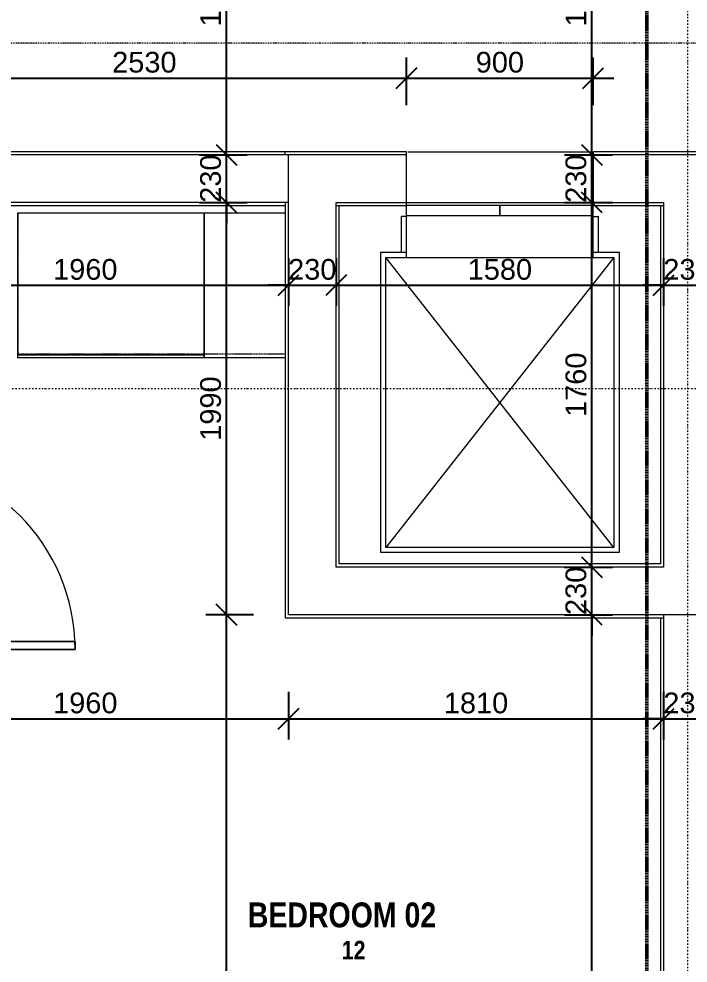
# Model space of a CAD drawing. Header units: millimetres. Extents: x -21051 to 202668, y -15646 to 13691.
# Drawn here: x 60262 to 63490, y -6280 to -1721 of the extents above; entities that cross this region are included whole.
import ezdxf

# ---------------------------------------------------------------- set-up
doc = ezdxf.new("R2010")
doc.units = ezdxf.units.MM
for name, pattern in [('Dash dot', [15.875, 6.35, -4.7625, 0, -4.7625]), ('TD_Callout Boundary', [4, 2, -2]), ('TD_Dash', [4, 2, -2]), ('TD_Level Line', [8, 4, -2, 0, -2])]:
    doc.linetypes.add(name, pattern=pattern)
for name, color, linetype, lineweight in [('A-ANNO-DIMS', 211, 'Continuous', 9), ('A-ANNO-SYMB', 150, 'Continuous', 9), ('A-AREA-IDEN', 2, 'Continuous', 9), ('A-DETL-MBND', 5, 'Continuous', 5), ('A-DOOR', 31, 'Continuous', 5), ('A-DOOR-FRAM', 31, 'Continuous', 5), ('A-FLOR', 192, 'Continuous', 5), ('A-WALL', 113, 'Continuous', 5), ('G-ANNO-SYMB', 111, 'Continuous', 9), ('I-WALL', 2, 'Continuous', 5), ('Q-CASE', 31, 'Continuous', 5), ('Q-CASE-HDLN', 31, 'TD_Dash', 5), ('S-GRID', 1, 'Continuous', 9)]:
    doc.layers.add(name, color=color, linetype=linetype, lineweight=lineweight)
doc.layers.get('0').off()
doc.styles.add('Arial Narrow_B', font='ARIALNB.TTF', dxfattribs={"height": 90})
doc.styles.add('Arial Narrow_B_1', font='ARIALNB.TTF', dxfattribs={"height": 120})
doc.styles.add('Arial_3', font='arial.ttf', dxfattribs={"height": 100})
doc.dimstyles.new('Arial_1_0', dxfattribs={"dimscale": 304.8, "dimtxt": 102.02594, "dimasz": 0.328084, "dimexe": 0.328084, "dimexo": 0.0625, "dimgap": 0.082021, "dimtad": 1, "dimdec": 0, "dimzin": 0, "dimdsep": 46, "dimtxsty": 'Arial_3', "dimblk1": 'OBLIQUE', "dimblk2": 'OBLIQUE', "dimsah": 1, "dimcen": 0.09, "dimdle": 0.328084, "dimazin": 0, "dimtfac": 1, "dimtdec": 4, "dimtix": 1, "dimtmove": 0, "dimatfit": 3, "dimfxl": 0.492126, "dimfxlon": 1, "dimtvp": 1, "dimtolj": 1, "dimtzin": 0, "dimarcsym": 2})

# ---------------------------------------------------------------- blocks, each defined once
blk = doc.blocks.new('Lift Assembly - 8 Person-1265680-01_First floor')
at = {"layer": 'A-DETL-MBND'}
for p, q in [((-825, 1805), (325, 1805)), ((-825, 355), (-825, 1805)), ((-800, 1780), (300, 1780)), ((-800, 380), (-800, 1780)), ((-800, 380), (300, 1780)), ((-800, 1780), (300, 380)), ((300, 1780), (300, 380)), ((325, 1805), (325, 355)), ((300, 380), (-800, 380)), ((-700, 380), (-700, 183)), ((200, 380), (200, 183)), ((-700, 355), (-825, 355)), ((-725, 355), (-725, 183)), ((325, 355), (200, 355)), ((225, 355), (225, 183)), ((-700, 183), (-725, 183)), ((200, 183), (225, 183)), ((-700, 180), (-251, 180)), ((-700, 180), (-700, 130)), ((-251, 180), (-251, 130)), ((-249, 180), (200, 180)), ((-249, 180), (-249, 130)), ((200, 180), (200, 130))]:
    blk.add_line(p, q, dxfattribs=at)
blk = doc.blocks.new('CAS_Casework - 1 Primary  __ Bedroom-1172053-01_First floor')
at = {"layer": 'Q-CASE'}
for p, q in [((-150.7, 600), (240.1, 600)), ((-150.7, -100), (-150.7, 600)), ((240.1, -100), (-150.7, -100))]:
    blk.add_line(p, q, dxfattribs=at)
at = {"layer": 'Q-CASE-HDLN'}
for p, q in [((-150.7, 600), (-150.7, -80)), ((-150.7, -80), (240.1, -80))]:
    blk.add_line(p, q, dxfattribs=at)
blk = doc.blocks.new('CAS_Casework - 1 Primary  __ Bedroom-1172056-01_First floor')
at = {"layer": 'Q-CASE'}
for p, q in [((-405.3, 600), (494.7, 600)), ((-405.3, -85), (-405.3, 600)), ((494.7, 600), (494.7, -85)), ((-405.3, -85), (494.7, -85)), ((-405.3, -100), (-405.3, -85)), ((494.7, -85), (-405.3, -85)), ((494.7, -85), (494.7, -100)), ((494.7, -100), (-405.3, -100))]:
    blk.add_line(p, q, dxfattribs=at)
at = {"layer": 'Q-CASE-HDLN'}
for p, q in [((-405.3, 600), (-405.3, -80)), ((494.7, 600), (494.7, -80)), ((-405.3, -80), (494.7, -80))]:
    blk.add_line(p, q, dxfattribs=at)
blk = doc.blocks.new('Doors_IntSgl - 1000x2700mm-906797-01_First floor')
at = {"layer": 'A-DOOR'}
for p, q in [((420, 1046), (420, 130)), ((458, 1046), (420, 1046)), ((420, 130), (420, 1046)), ((420, 1046), (458, 1046)), ((458, 130), (458, 1046)), ((458, 1046), (458, 130)), ((-495, 150), (-535, 150)), ((-535, 150), (-535, 130)), ((-469, 136), (-495, 150)), ((495, 150), (469, 136)), ((535, 150), (495, 150)), ((535, 130), (535, 150)), ((-500, 130), (-465, 130)), ((420, 130), (458, 130)), ((458, 130), (420, 130)), ((465, 130), (500, 130)), ((-535, -130), (-535, -150)), ((-465, -130), (-500, -130)), ((-495, -150), (-469, -136)), ((500, -130), (465, -130)), ((469, -136), (495, -150)), ((535, -150), (535, -130)), ((-535, -150), (-495, -150)), ((495, -150), (535, -150))]:
    blk.add_line(p, q, dxfattribs=at)
for centre, radius, start, end in [((458, 130), 916, 90, 180), ((-473, 129), 8.06, 7.125, 60.2551), ((-473, 129), 8.06, 7.125, 60.2551), ((473, 129), 8.06, 119.7449, 172.875), ((473, 129), 8.06, 119.7449, 172.875), ((-473, -129), 8.06, 299.7449, 352.875), ((473, -129), 8.06, 187.125, 240.2551)]:
    blk.add_arc(centre, radius, start, end, dxfattribs=at)
at = {"layer": 'A-DOOR-FRAM'}
for p, q in [((-460, 130), (-492, 130)), ((-492, 130), (-492, -130)), ((-460, -130), (-460, 130)), ((460, 130), (460, -130)), ((492, 130), (460, 130)), ((492, -130), (492, 130)), ((-441, 90), (-460, 90)), ((-460, 90), (-460, 58)), ((-460, 58), (-441, 58)), ((-441, 58), (-441, 90)), ((460, 90), (441, 90)), ((441, 90), (441, 58)), ((441, 58), (460, 58)), ((460, 58), (460, 90)), ((-492, -130), (-460, -130)), ((460, -130), (492, -130))]:
    blk.add_line(p, q, dxfattribs=at)
blk = doc.blocks.new('_Oblique')
at = {"color": 0, "linetype": 'ByBlock', "lineweight": -2}
blk.add_line((-0.5, -0.5), (0.5, 0.5), dxfattribs=at)
blk = doc.blocks.new('*D1008')
at = {"layer": 'A-ANNO-DIMS', "color": 0, "lineweight": -2, "transparency": 16777216}
for p, q in [((59602, -4969.5), (59602, -5200.4)), ((61562, -4969.5), (61562, -5200.4)), ((59502, -5100.4), (61662, -5100.4))]:
    blk.add_line(p, q, dxfattribs=at)
at = {"layer": 'Defpoints', "color": 0, "transparency": 16777216}
for p in [(59602, -4950.4), (61562, -4950.4), (61562, -5100.4)]:
    blk.add_point(p, dxfattribs=at)
at = {"layer": 'A-ANNO-DIMS', "color": 0, "lineweight": -2, "transparency": 16777216, "xscale": 100, "yscale": 100, "zscale": 100, "rotation": 180}
blk.add_blockref('_Oblique', (59602, -5100.4), dxfattribs=at)
at = {"layer": 'A-ANNO-DIMS', "color": 0, "lineweight": -2, "transparency": 16777216, "xscale": 100, "yscale": 100, "zscale": 100}
blk.add_blockref('_Oblique', (61562, -5100.4), dxfattribs=at)
at = {"layer": 'A-ANNO-DIMS', "color": 0, "transparency": 16777216, "insert": (60582, -5024.4), "char_height": 100, "width": 369.177, "attachment_point": 5, "style": 'Arial_3'}
blk.add_mtext('\\A1;1960', dxfattribs=at)
blk = doc.blocks.new('*D1009')
at = {"layer": 'A-ANNO-DIMS', "color": 0, "lineweight": -2, "transparency": 16777216}
for p, q in [((61562, -4969.5), (61562, -5200.4)), ((63372, -4969.5), (63372, -5200.4)), ((61462, -5100.4), (63472, -5100.4))]:
    blk.add_line(p, q, dxfattribs=at)
at = {"layer": 'Defpoints', "color": 0, "transparency": 16777216}
for p in [(61562, -4950.4), (63372, -4950.4), (63372, -5100.4)]:
    blk.add_point(p, dxfattribs=at)
at = {"layer": 'A-ANNO-DIMS', "color": 0, "lineweight": -2, "transparency": 16777216, "xscale": 100, "yscale": 100, "zscale": 100, "rotation": 180}
blk.add_blockref('_Oblique', (61562, -5100.4), dxfattribs=at)
at = {"layer": 'A-ANNO-DIMS', "color": 0, "lineweight": -2, "transparency": 16777216, "xscale": 100, "yscale": 100, "zscale": 100}
blk.add_blockref('_Oblique', (63372, -5100.4), dxfattribs=at)
at = {"layer": 'A-ANNO-DIMS', "color": 0, "transparency": 16777216, "insert": (62467, -5024.4), "char_height": 100, "width": 369.177, "attachment_point": 5, "style": 'Arial_3'}
blk.add_mtext('\\A1;1810', dxfattribs=at)
blk = doc.blocks.new('*D1010')
at = {"layer": 'A-ANNO-DIMS', "color": 0, "lineweight": -2, "transparency": 16777216}
for p, q in [((63372, -4969.5), (63372, -5200.4)), ((63602, -4969.5), (63602, -5200.4)), ((63372, -5100.4), (63272, -5100.4)), ((63372, -5100.4), (63602, -5100.4)), ((63602, -5100.4), (63702, -5100.4))]:
    blk.add_line(p, q, dxfattribs=at)
at = {"layer": 'Defpoints', "color": 0, "transparency": 16777216}
for p in [(63372, -4950.4), (63602, -4950.4), (63602, -5100.4)]:
    blk.add_point(p, dxfattribs=at)
at = {"layer": 'A-ANNO-DIMS', "color": 0, "lineweight": -2, "transparency": 16777216, "xscale": 100, "yscale": 100, "zscale": 100}
blk.add_blockref('_Oblique', (63372, -5100.4), dxfattribs=at)
at = {"layer": 'A-ANNO-DIMS', "color": 0, "lineweight": -2, "transparency": 16777216, "xscale": 100, "yscale": 100, "zscale": 100, "rotation": 180}
blk.add_blockref('_Oblique', (63602, -5100.4), dxfattribs=at)
at = {"layer": 'A-ANNO-DIMS', "color": 0, "transparency": 16777216, "insert": (63487, -5024.3), "char_height": 100, "width": 276.883, "attachment_point": 5, "style": 'Arial_3'}
blk.add_mtext('\\A1;230', dxfattribs=at)
blk = doc.blocks.new('*D1019')
at = {"layer": 'A-ANNO-DIMS', "color": 0, "lineweight": -2, "transparency": 16777216}
for p, q in [((59602, -2876.4), (59602, -3107.4)), ((61562, -2876.4), (61562, -3107.4)), ((59502, -3007.4), (61662, -3007.4))]:
    blk.add_line(p, q, dxfattribs=at)
at = {"layer": 'Defpoints', "color": 0, "transparency": 16777216}
for p in [(59602, -2857.4), (61562, -2857.4), (61562, -3007.4)]:
    blk.add_point(p, dxfattribs=at)
at = {"layer": 'A-ANNO-DIMS', "color": 0, "lineweight": -2, "transparency": 16777216, "xscale": 100, "yscale": 100, "zscale": 100, "rotation": 180}
blk.add_blockref('_Oblique', (59602, -3007.4), dxfattribs=at)
at = {"layer": 'A-ANNO-DIMS', "color": 0, "lineweight": -2, "transparency": 16777216, "xscale": 100, "yscale": 100, "zscale": 100}
blk.add_blockref('_Oblique', (61562, -3007.4), dxfattribs=at)
at = {"layer": 'A-ANNO-DIMS', "color": 0, "transparency": 16777216, "insert": (60582, -2931.3), "char_height": 100, "width": 369.177, "attachment_point": 5, "style": 'Arial_3'}
blk.add_mtext('\\A1;1960', dxfattribs=at)
blk = doc.blocks.new('*D1020')
at = {"layer": 'A-ANNO-DIMS', "color": 0, "lineweight": -2, "transparency": 16777216}
for p, q in [((61562, -2876.4), (61562, -3107.4)), ((61792, -2876.4), (61792, -3107.4)), ((61562, -3007.4), (61462, -3007.4)), ((61562, -3007.4), (61792, -3007.4)), ((61792, -3007.4), (61892, -3007.4))]:
    blk.add_line(p, q, dxfattribs=at)
at = {"layer": 'Defpoints', "color": 0, "transparency": 16777216}
for p in [(61562, -2857.4), (61792, -2857.4), (61792, -3007.4)]:
    blk.add_point(p, dxfattribs=at)
at = {"layer": 'A-ANNO-DIMS', "color": 0, "lineweight": -2, "transparency": 16777216, "xscale": 100, "yscale": 100, "zscale": 100}
blk.add_blockref('_Oblique', (61562, -3007.4), dxfattribs=at)
at = {"layer": 'A-ANNO-DIMS', "color": 0, "lineweight": -2, "transparency": 16777216, "xscale": 100, "yscale": 100, "zscale": 100, "rotation": 180}
blk.add_blockref('_Oblique', (61792, -3007.4), dxfattribs=at)
at = {"layer": 'A-ANNO-DIMS', "color": 0, "transparency": 16777216, "insert": (61677, -2931.3), "char_height": 100, "width": 276.883, "attachment_point": 5, "style": 'Arial_3'}
blk.add_mtext('\\A1;230', dxfattribs=at)
blk = doc.blocks.new('*D1021')
at = {"layer": 'A-ANNO-DIMS', "color": 0, "lineweight": -2, "transparency": 16777216}
for p, q in [((61792, -2876.4), (61792, -3107.4)), ((63372, -2876.4), (63372, -3107.4)), ((61692, -3007.4), (63472, -3007.4))]:
    blk.add_line(p, q, dxfattribs=at)
at = {"layer": 'Defpoints', "color": 0, "transparency": 16777216}
for p in [(61792, -2857.4), (63372, -2857.4), (63372, -3007.4)]:
    blk.add_point(p, dxfattribs=at)
at = {"layer": 'A-ANNO-DIMS', "color": 0, "lineweight": -2, "transparency": 16777216, "xscale": 100, "yscale": 100, "zscale": 100, "rotation": 180}
blk.add_blockref('_Oblique', (61792, -3007.4), dxfattribs=at)
at = {"layer": 'A-ANNO-DIMS', "color": 0, "lineweight": -2, "transparency": 16777216, "xscale": 100, "yscale": 100, "zscale": 100}
blk.add_blockref('_Oblique', (63372, -3007.4), dxfattribs=at)
at = {"layer": 'A-ANNO-DIMS', "color": 0, "transparency": 16777216, "insert": (62582, -2931.3), "char_height": 100, "width": 369.177, "attachment_point": 5, "style": 'Arial_3'}
blk.add_mtext('\\A1;1580', dxfattribs=at)
blk = doc.blocks.new('*D1022')
at = {"layer": 'A-ANNO-DIMS', "color": 0, "lineweight": -2, "transparency": 16777216}
for p, q in [((63372, -2876.4), (63372, -3107.4)), ((63602, -2876.4), (63602, -3107.4)), ((63372, -3007.4), (63272, -3007.4)), ((63372, -3007.4), (63602, -3007.4)), ((63602, -3007.4), (63702, -3007.4))]:
    blk.add_line(p, q, dxfattribs=at)
at = {"layer": 'Defpoints', "color": 0, "transparency": 16777216}
for p in [(63372, -2857.4), (63602, -2857.4), (63602, -3007.4)]:
    blk.add_point(p, dxfattribs=at)
at = {"layer": 'A-ANNO-DIMS', "color": 0, "lineweight": -2, "transparency": 16777216, "xscale": 100, "yscale": 100, "zscale": 100}
blk.add_blockref('_Oblique', (63372, -3007.4), dxfattribs=at)
at = {"layer": 'A-ANNO-DIMS', "color": 0, "lineweight": -2, "transparency": 16777216, "xscale": 100, "yscale": 100, "zscale": 100, "rotation": 180}
blk.add_blockref('_Oblique', (63602, -3007.4), dxfattribs=at)
at = {"layer": 'A-ANNO-DIMS', "color": 0, "transparency": 16777216, "insert": (63487, -2931.3), "char_height": 100, "width": 276.883, "attachment_point": 5, "style": 'Arial_3'}
blk.add_mtext('\\A1;230', dxfattribs=at)
blk = doc.blocks.new('*D1031')
at = {"layer": 'A-ANNO-DIMS', "color": 0, "lineweight": -2, "transparency": 16777216}
for p, q in [((59602, -1876.4), (59602, -2107.4)), ((62132, -2138.3), (62132, -1907.4)), ((59502, -2007.4), (62232, -2007.4))]:
    blk.add_line(p, q, dxfattribs=at)
at = {"layer": 'Defpoints', "color": 0, "transparency": 16777216}
for p in [(59602, -1857.4), (62132, -2007.4), (62132, -2157.4)]:
    blk.add_point(p, dxfattribs=at)
at = {"layer": 'A-ANNO-DIMS', "color": 0, "lineweight": -2, "transparency": 16777216, "xscale": 100, "yscale": 100, "zscale": 100, "rotation": 180}
blk.add_blockref('_Oblique', (59602, -2007.4), dxfattribs=at)
at = {"layer": 'A-ANNO-DIMS', "color": 0, "lineweight": -2, "transparency": 16777216, "xscale": 100, "yscale": 100, "zscale": 100}
blk.add_blockref('_Oblique', (62132, -2007.4), dxfattribs=at)
at = {"layer": 'A-ANNO-DIMS', "color": 0, "transparency": 16777216, "insert": (60867, -1931.3), "char_height": 100, "width": 369.177, "attachment_point": 5, "style": 'Arial_3'}
blk.add_mtext('\\A1;2530', dxfattribs=at)
blk = doc.blocks.new('*D1032')
at = {"layer": 'A-ANNO-DIMS', "color": 0, "lineweight": -2, "transparency": 16777216}
for p, q in [((62132, -2138.3), (62132, -1907.4)), ((63032, -2138.3), (63032, -1907.4)), ((62032, -2007.4), (63132, -2007.4))]:
    blk.add_line(p, q, dxfattribs=at)
at = {"layer": 'Defpoints', "color": 0, "transparency": 16777216}
for p in [(63032, -2007.4), (62132, -2157.4), (63032, -2157.4)]:
    blk.add_point(p, dxfattribs=at)
at = {"layer": 'A-ANNO-DIMS', "color": 0, "lineweight": -2, "transparency": 16777216, "xscale": 100, "yscale": 100, "zscale": 100, "rotation": 180}
blk.add_blockref('_Oblique', (62132, -2007.4), dxfattribs=at)
at = {"layer": 'A-ANNO-DIMS', "color": 0, "lineweight": -2, "transparency": 16777216, "xscale": 100, "yscale": 100, "zscale": 100}
blk.add_blockref('_Oblique', (63032, -2007.4), dxfattribs=at)
at = {"layer": 'A-ANNO-DIMS', "color": 0, "transparency": 16777216, "insert": (62582, -1931.3), "char_height": 100, "width": 276.883, "attachment_point": 5, "style": 'Arial_3'}
blk.add_mtext('\\A1;900', dxfattribs=at)
blk = doc.blocks.new('*D1090')
at = {"layer": 'A-ANNO-DIMS', "color": 0, "lineweight": -2, "transparency": 16777216}
for p, q in [((61263, -8492.7), (61263, -4497.7)), ((61393.9, -4597.7), (61163, -4597.7)), ((61132, -8392.7), (61363, -8392.7))]:
    blk.add_line(p, q, dxfattribs=at)
at = {"layer": 'Defpoints', "color": 0, "transparency": 16777216}
for p in [(61263, -4597.7), (61413, -4597.7), (61113, -8392.7)]:
    blk.add_point(p, dxfattribs=at)
at = {"layer": 'A-ANNO-DIMS', "color": 0, "lineweight": -2, "transparency": 16777216, "xscale": 100, "yscale": 100, "zscale": 100}
for p, rotation in [((61263, -4597.7), 90), ((61263, -8392.7), 270)]:
    blk.add_blockref('_Oblique', p, dxfattribs=dict(at, rotation=rotation))
at = {"layer": 'A-ANNO-DIMS', "color": 0, "transparency": 16777216, "insert": (61186.9, -6495.2), "char_height": 100, "width": 369.177, "attachment_point": 5, "rotation": 90, "style": 'Arial_3'}
blk.add_mtext('\\A1;3795', dxfattribs=at)
blk = doc.blocks.new('*D1091')
at = {"layer": 'A-ANNO-DIMS', "color": 0, "lineweight": -2, "transparency": 16777216}
for p, q in [((61263, -4697.7), (61263, -2507.7)), ((61132, -2607.7), (61363, -2607.7)), ((61393.9, -4597.7), (61163, -4597.7))]:
    blk.add_line(p, q, dxfattribs=at)
at = {"layer": 'Defpoints', "color": 0, "transparency": 16777216}
for p in [(61113, -2607.7), (61263, -2607.7), (61413, -4597.7)]:
    blk.add_point(p, dxfattribs=at)
at = {"layer": 'A-ANNO-DIMS', "color": 0, "lineweight": -2, "transparency": 16777216, "xscale": 100, "yscale": 100, "zscale": 100}
for p, rotation in [((61263, -2607.7), 90), ((61263, -4597.7), 270)]:
    blk.add_blockref('_Oblique', p, dxfattribs=dict(at, rotation=rotation))
at = {"layer": 'A-ANNO-DIMS', "color": 0, "transparency": 16777216, "insert": (61186.9, -3602.7), "char_height": 100, "width": 369.177, "attachment_point": 5, "rotation": 90, "style": 'Arial_3'}
blk.add_mtext('\\A1;1990', dxfattribs=at)
blk = doc.blocks.new('*D1092')
at = {"layer": 'A-ANNO-DIMS', "color": 0, "lineweight": -2, "transparency": 16777216}
for p, q in [((61263, -2377.7), (61263, -2277.7)), ((61132, -2377.7), (61363, -2377.7)), ((61263, -2607.7), (61263, -2377.7)), ((61132, -2607.7), (61363, -2607.7)), ((61263, -2607.7), (61263, -2707.7))]:
    blk.add_line(p, q, dxfattribs=at)
at = {"layer": 'Defpoints', "color": 0, "transparency": 16777216}
for p in [(61113, -2377.7), (61263, -2377.7), (61113, -2607.7)]:
    blk.add_point(p, dxfattribs=at)
at = {"layer": 'A-ANNO-DIMS', "color": 0, "lineweight": -2, "transparency": 16777216, "xscale": 100, "yscale": 100, "zscale": 100}
for p, rotation in [((61263, -2377.7), 270), ((61263, -2607.7), 90)]:
    blk.add_blockref('_Oblique', p, dxfattribs=dict(at, rotation=rotation))
at = {"layer": 'A-ANNO-DIMS', "color": 0, "transparency": 16777216, "insert": (61186.9, -2492.7), "char_height": 100, "width": 276.883, "attachment_point": 5, "rotation": 90, "style": 'Arial_3'}
blk.add_mtext('\\A1;230', dxfattribs=at)
blk = doc.blocks.new('*D1093')
at = {"layer": 'A-ANNO-DIMS', "color": 0, "lineweight": -2, "transparency": 16777216}
for p, q in [((61263, -2477.7), (61263, -727.7)), ((61393.9, -827.7), (61163, -827.7)), ((61132, -2377.7), (61363, -2377.7))]:
    blk.add_line(p, q, dxfattribs=at)
at = {"layer": 'Defpoints', "color": 0, "transparency": 16777216}
for p in [(61263, -827.7), (61413, -827.7), (61113, -2377.7)]:
    blk.add_point(p, dxfattribs=at)
at = {"layer": 'A-ANNO-DIMS', "color": 0, "lineweight": -2, "transparency": 16777216, "xscale": 100, "yscale": 100, "zscale": 100}
for p, rotation in [((61263, -827.7), 90), ((61263, -2377.7), 270)]:
    blk.add_blockref('_Oblique', p, dxfattribs=dict(at, rotation=rotation))
at = {"layer": 'A-ANNO-DIMS', "color": 0, "transparency": 16777216, "insert": (61186.9, -1602.7), "char_height": 100, "width": 369.177, "attachment_point": 5, "rotation": 90, "style": 'Arial_3'}
blk.add_mtext('\\A1;1550', dxfattribs=at)
blk = doc.blocks.new('*D1096')
at = {"layer": 'A-ANNO-DIMS', "color": 0, "lineweight": -2, "transparency": 16777216}
for p, q in [((63025.3, -8492.7), (63025.3, -4497.7)), ((62894.4, -4597.7), (63125.3, -4597.7)), ((62894.4, -8392.7), (63125.3, -8392.7))]:
    blk.add_line(p, q, dxfattribs=at)
at = {"layer": 'Defpoints', "color": 0, "transparency": 16777216}
for p in [(62875.3, -4597.7), (63025.3, -4597.7), (62875.3, -8392.7)]:
    blk.add_point(p, dxfattribs=at)
at = {"layer": 'A-ANNO-DIMS', "color": 0, "lineweight": -2, "transparency": 16777216, "xscale": 100, "yscale": 100, "zscale": 100}
for p, rotation in [((63025.3, -4597.7), 90), ((63025.3, -8392.7), 270)]:
    blk.add_blockref('_Oblique', p, dxfattribs=dict(at, rotation=rotation))
at = {"layer": 'A-ANNO-DIMS', "color": 0, "transparency": 16777216, "insert": (62949.2, -6495.2), "char_height": 100, "width": 369.177, "attachment_point": 5, "rotation": 90, "style": 'Arial_3'}
blk.add_mtext('\\A1;3795', dxfattribs=at)
blk = doc.blocks.new('*D1097')
at = {"layer": 'A-ANNO-DIMS', "color": 0, "lineweight": -2, "transparency": 16777216}
for p, q in [((63025.3, -4367.7), (63025.3, -4267.7)), ((62894.4, -4367.7), (63125.3, -4367.7)), ((63025.3, -4597.7), (63025.3, -4367.7)), ((62894.4, -4597.7), (63125.3, -4597.7)), ((63025.3, -4597.7), (63025.3, -4697.7))]:
    blk.add_line(p, q, dxfattribs=at)
at = {"layer": 'Defpoints', "color": 0, "transparency": 16777216}
for p in [(62875.3, -4367.7), (63025.3, -4367.7), (62875.3, -4597.7)]:
    blk.add_point(p, dxfattribs=at)
at = {"layer": 'A-ANNO-DIMS', "color": 0, "lineweight": -2, "transparency": 16777216, "xscale": 100, "yscale": 100, "zscale": 100}
for p, rotation in [((63025.3, -4367.7), 270), ((63025.3, -4597.7), 90)]:
    blk.add_blockref('_Oblique', p, dxfattribs=dict(at, rotation=rotation))
at = {"layer": 'A-ANNO-DIMS', "color": 0, "transparency": 16777216, "insert": (62949.2, -4482.7), "char_height": 100, "width": 276.883, "attachment_point": 5, "rotation": 90, "style": 'Arial_3'}
blk.add_mtext('\\A1;230', dxfattribs=at)
blk = doc.blocks.new('*D1098')
at = {"layer": 'A-ANNO-DIMS', "color": 0, "lineweight": -2, "transparency": 16777216}
for p, q in [((63025.3, -4467.7), (63025.3, -2507.7)), ((62894.4, -2607.7), (63125.3, -2607.7)), ((62894.4, -4367.7), (63125.3, -4367.7))]:
    blk.add_line(p, q, dxfattribs=at)
at = {"layer": 'Defpoints', "color": 0, "transparency": 16777216}
for p in [(62875.3, -2607.7), (63025.3, -2607.7), (62875.3, -4367.7)]:
    blk.add_point(p, dxfattribs=at)
at = {"layer": 'A-ANNO-DIMS', "color": 0, "lineweight": -2, "transparency": 16777216, "xscale": 100, "yscale": 100, "zscale": 100}
for p, rotation in [((63025.3, -2607.7), 90), ((63025.3, -4367.7), 270)]:
    blk.add_blockref('_Oblique', p, dxfattribs=dict(at, rotation=rotation))
at = {"layer": 'A-ANNO-DIMS', "color": 0, "transparency": 16777216, "insert": (62949.3, -3487.7), "char_height": 100, "width": 369.177, "attachment_point": 5, "rotation": 90, "style": 'Arial_3'}
blk.add_mtext('\\A1;1760', dxfattribs=at)
blk = doc.blocks.new('*D1099')
at = {"layer": 'A-ANNO-DIMS', "color": 0, "lineweight": -2, "transparency": 16777216}
for p, q in [((63025.3, -2377.7), (63025.3, -2277.7)), ((62894.4, -2377.7), (63125.3, -2377.7)), ((63025.3, -2607.7), (63025.3, -2377.7)), ((62894.4, -2607.7), (63125.3, -2607.7)), ((63025.3, -2607.7), (63025.3, -2707.7))]:
    blk.add_line(p, q, dxfattribs=at)
at = {"layer": 'Defpoints', "color": 0, "transparency": 16777216}
for p in [(62875.3, -2377.7), (63025.3, -2377.7), (62875.3, -2607.7)]:
    blk.add_point(p, dxfattribs=at)
at = {"layer": 'A-ANNO-DIMS', "color": 0, "lineweight": -2, "transparency": 16777216, "xscale": 100, "yscale": 100, "zscale": 100}
for p, rotation in [((63025.3, -2377.7), 270), ((63025.3, -2607.7), 90)]:
    blk.add_blockref('_Oblique', p, dxfattribs=dict(at, rotation=rotation))
at = {"layer": 'A-ANNO-DIMS', "color": 0, "transparency": 16777216, "insert": (62949.2, -2492.7), "char_height": 100, "width": 276.883, "attachment_point": 5, "rotation": 90, "style": 'Arial_3'}
blk.add_mtext('\\A1;230', dxfattribs=at)
blk = doc.blocks.new('*D1100')
at = {"layer": 'A-ANNO-DIMS', "color": 0, "lineweight": -2, "transparency": 16777216}
for p, q in [((63025.3, -2477.7), (63025.3, -727.7)), ((62894.4, -827.7), (63125.3, -827.7)), ((62894.4, -2377.7), (63125.3, -2377.7))]:
    blk.add_line(p, q, dxfattribs=at)
at = {"layer": 'Defpoints', "color": 0, "transparency": 16777216}
for p in [(62875.3, -827.7), (63025.3, -827.7), (62875.3, -2377.7)]:
    blk.add_point(p, dxfattribs=at)
at = {"layer": 'A-ANNO-DIMS', "color": 0, "lineweight": -2, "transparency": 16777216, "xscale": 100, "yscale": 100, "zscale": 100}
for p, rotation in [((63025.3, -827.7), 90), ((63025.3, -2377.7), 270)]:
    blk.add_blockref('_Oblique', p, dxfattribs=dict(at, rotation=rotation))
at = {"layer": 'A-ANNO-DIMS', "color": 0, "transparency": 16777216, "insert": (62949.3, -1602.7), "char_height": 100, "width": 369.177, "attachment_point": 5, "rotation": 90, "style": 'Arial_3'}
blk.add_mtext('\\A1;1550', dxfattribs=at)

msp = doc.modelspace()

# ---------------------------------------------------------------- linework, layer by layer
at = {"layer": 'A-ANNO-SYMB', "linetype": 'TD_Callout Boundary', "lineweight": 50}
msp.add_line((63290.3, -1339.5), (63290.3, -7059.6), dxfattribs=at)
at = {"layer": 'A-DETL-MBND'}
for p, q in [((62138, -2362.7), (63026, -2362.7)), ((63032, -2622.7), (62132, -2622.7))]:
    msp.add_line(p, q, dxfattribs=at)
at = {"layer": 'A-FLOR'}
msp.add_line((62132, -2607.7), (63032, -2607.7), dxfattribs=at)
at = {"layer": 'A-WALL', "lineweight": 18}
for p, q in [((61547, -2377.7), (61547, -2362.7)), ((62132, -2362.7), (61547, -2362.7)), ((62132, -2622.7), (62132, -2362.7)), ((63617, -2362.7), (63032, -2362.7)), ((63032, -2362.7), (63032, -2622.7)), ((62132, -2377.7), (59602, -2377.7)), ((61562, -4597.7), (61562, -2377.7)), ((63617, -2377.7), (63032, -2377.7)), ((61562, -2607.7), (59602, -2607.7)), ((61547, -2607.7), (61547, -4612.7)), ((61792, -4367.7), (61792, -2607.7)), ((61792, -2607.7), (62132, -2607.7)), ((61792, -2622.7), (62132, -2622.7)), ((61807, -4352.7), (61807, -2622.7)), ((63032, -2607.7), (63372, -2607.7)), ((63032, -2622.7), (63372, -2622.7)), ((63357, -2622.7), (63357, -4352.7)), ((63372, -2607.7), (63372, -4367.7)), ((63372, -4367.7), (61792, -4367.7)), ((63357, -4352.7), (61807, -4352.7)), ((63602, -4597.7), (61562, -4597.7)), ((63372, -4597.7), (63372, -7277.7)), ((61547, -4612.7), (63372, -4612.7))]:
    msp.add_line(p, q, dxfattribs=at)
at = {"layer": 'G-ANNO-SYMB', "linetype": 'TD_Level Line', "lineweight": 18}
msp.add_line((74727.3, -1838.8), (44837.8, -1838.8), dxfattribs=at)
at = {"layer": 'I-WALL', "lineweight": 18}
for p, q in [((61547, -2362.7), (59617, -2362.7)), ((59617, -2622.7), (61547, -2622.7)), ((63357, -4612.7), (63357, -7292.7))]:
    msp.add_line(p, q, dxfattribs=at)
at = {"layer": 'S-GRID', "linetype": 'Dash dot', "lineweight": 18}
for p, q in [((63487, 9294.4), (63487, -11707.8)), ((71865.6, -3507.7), (47999.8, -3507.7))]:
    msp.add_line(p, q, dxfattribs=at)

# ---------------------------------------------------------------- block references
at = {"layer": 'A-DETL-MBND', "rotation": 180}
msp.add_blockref('Lift Assembly - 8 Person-1265680-01_First floor', (62332, -2492.7), dxfattribs=at)
at = {"layer": 'A-DOOR', "rotation": 270.0000000000001}
msp.add_blockref('Doors_IntSgl - 1000x2700mm-906797-01_First floor', (59487, -4307.7), dxfattribs=at)
at = {"layer": 'Q-CASE'}
for name, p in [('CAS_Casework - 1 Primary  __ Bedroom-1172056-01_First floor', (60661.5, -3257.7)), ('CAS_Casework - 1 Primary  __ Bedroom-1172053-01_First floor', (61306.9, -3257.7))]:
    msp.add_blockref(name, p, dxfattribs=at)

# ---------------------------------------------------------------- texts
at = {"layer": 'A-AREA-IDEN', "attachment_point": 1}
for s, insert, char_height, width, style in [('BEDROOM 02', (61366, -5987), 120, 1162.447, 'Arial Narrow_B_1'), ('12', (61819.1, -6172.2), 90, 144.304, 'Arial Narrow_B')]:
    msp.add_mtext(s, dxfattribs=dict(at, insert=insert, char_height=char_height, width=width, style=style))

# ---------------------------------------------------------------- dimensions: what is measured, and where the dimension line sits
at = {"layer": 'A-ANNO-DIMS'}
for base, p1, p2, override, picture, middle in [((61263, -827.7), (61113, -2377.7), (61413, -827.7), {"dimpost": '<>', "dimfxl": 1578.76534}, '*D1093', (61186.9, -1602.7)), ((63025.3, -827.7), (62875.3, -2377.7), (62875.3, -827.7), {"dimpost": '<>', "dimfxl": 1550}, '*D1100', (62949.3, -1602.7)), ((61263, -2377.7), (61113, -2607.7), (61113, -2377.7), {"dimpost": '<>', "dimfxl": 230}, '*D1092', (61186.9, -2492.7)), ((63025.3, -2377.7), (62875.3, -2607.7), (62875.3, -2377.7), {"dimpost": '<>', "dimfxl": 230}, '*D1099', (62949.2, -2492.7)), ((61263, -2607.7), (61413, -4597.7), (61113, -2607.7), {"dimpost": '<>', "dimfxl": 2012.486025}, '*D1091', (61186.9, -3602.7)), ((63025.3, -2607.7), (62875.3, -4367.7), (62875.3, -2607.7), {"dimpost": '<>', "dimfxl": 1760}, '*D1098', (62949.3, -3487.7)), ((63025.3, -4367.7), (62875.3, -4597.7), (62875.3, -4367.7), {"dimpost": '<>', "dimfxl": 230}, '*D1097', (62949.2, -4482.7)), ((61263, -4597.7), (61113, -8392.7), (61413, -4597.7), {"dimpost": '<>', "dimfxl": 3806.83924}, '*D1090', (61186.9, -6495.2)), ((63025.3, -4597.7), (62875.3, -8392.7), (62875.3, -4597.7), {"dimpost": '<>', "dimfxl": 3795}, '*D1096', (62949.2, -6495.2))]:
    dim = msp.add_linear_dim(base=base, p1=p1, p2=p2, angle=90, dimstyle='Arial_1_0', override=override, dxfattribs=at)
    dim.commit()
    dim.dimension.update_dxf_attribs({"geometry": picture, "text_midpoint": middle})
for base, p1, p2, override, picture, middle in [((62132, -2007.4), (59602, -1857.4), (62132, -2157.4), {"dimpost": '<>', "dimfxl": 2547.724475}, '*D1031', (60867, -1931.3)), ((63032, -2007.4), (62132, -2157.4), (63032, -2157.4), {"dimpost": '<>', "dimfxl": 900}, '*D1032', (62582, -1931.3)), ((61562, -3007.4), (59602, -2857.4), (61562, -2857.4), {"dimpost": '<>', "dimfxl": 1960}, '*D1019', (60582, -2931.3)), ((61792, -3007.4), (61562, -2857.4), (61792, -2857.4), {"dimpost": '<>', "dimfxl": 230}, '*D1020', (61677, -2931.3)), ((63372, -3007.4), (61792, -2857.4), (63372, -2857.4), {"dimpost": '<>', "dimfxl": 1580}, '*D1021', (62582, -2931.3)), ((63602, -3007.4), (63372, -2857.4), (63602, -2857.4), {"dimpost": '<>', "dimfxl": 230}, '*D1022', (63487, -2931.3)), ((61562, -5100.4), (59602, -4950.4), (61562, -4950.4), {"dimpost": '<>', "dimfxl": 1960}, '*D1008', (60582, -5024.4)), ((63372, -5100.4), (61562, -4950.4), (63372, -4950.4), {"dimpost": '<>', "dimfxl": 1810}, '*D1009', (62467, -5024.4)), ((63602, -5100.4), (63372, -4950.4), (63602, -4950.4), {"dimpost": '<>', "dimfxl": 230}, '*D1010', (63487, -5024.3))]:
    dim = msp.add_linear_dim(base=base, p1=p1, p2=p2, dimstyle='Arial_1_0', override=override, dxfattribs=at)
    dim.commit()
    dim.dimension.update_dxf_attribs({"geometry": picture, "text_midpoint": middle})

doc.saveas('drawing.dxf')
